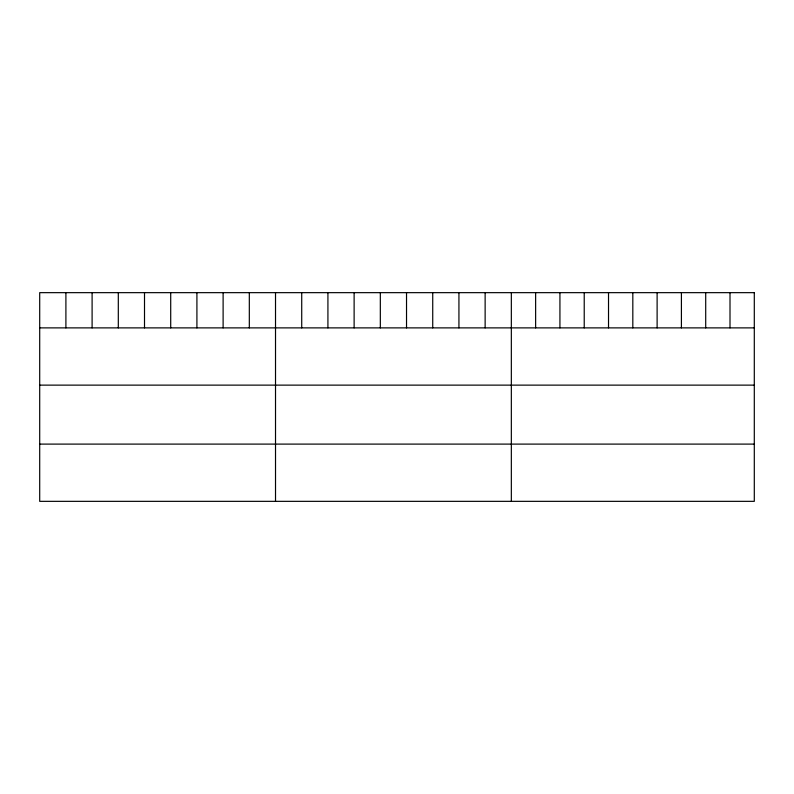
<?xml version="1.0" encoding="UTF-8"?>
<svg xmlns="http://www.w3.org/2000/svg" width="794" height="794" viewBox="0 0 794 794"><rect width="100%" height="100%" fill="white"/><g stroke="black" fill="none" stroke-linecap="round" stroke-linejoin="round"><path stroke-width="1.19" d="M39.7 327.882L754.3 327.882M39.7 385.13L754.3 385.13M39.7 444.104L754.3 444.104M730.004 292.658L730.004 327.882M705.707 292.658L705.707 327.882M681.411 292.658L681.411 327.882M657.114 292.658L657.114 327.882M632.818 292.658L632.818 327.882M608.522 292.658L608.522 327.882M584.225 292.658L584.225 327.882M559.929 292.658L559.929 327.882M535.632 292.658L535.632 327.882M511.336 292.658L511.336 501.342M485.134 292.658L485.134 327.882M458.932 292.658L458.932 327.882M432.73 292.658L432.73 327.882M406.528 292.658L406.528 327.882M380.326 292.658L380.326 327.882M354.124 292.658L354.124 327.882M327.922 292.658L327.922 327.882M301.72 292.658L301.72 327.882M275.518 292.658L275.518 501.342M249.316 292.658L249.316 327.882M223.114 292.658L223.114 327.882M196.912 292.658L196.912 327.882M170.71 292.658L170.71 327.882M144.508 292.658L144.508 327.882M118.306 292.658L118.306 327.882M92.104 292.658L92.104 327.882M65.902 292.658L65.902 327.882M754.3 292.658L39.7 292.658L39.7 501.342L754.3 501.342L754.3 292.658"/></g></svg>
